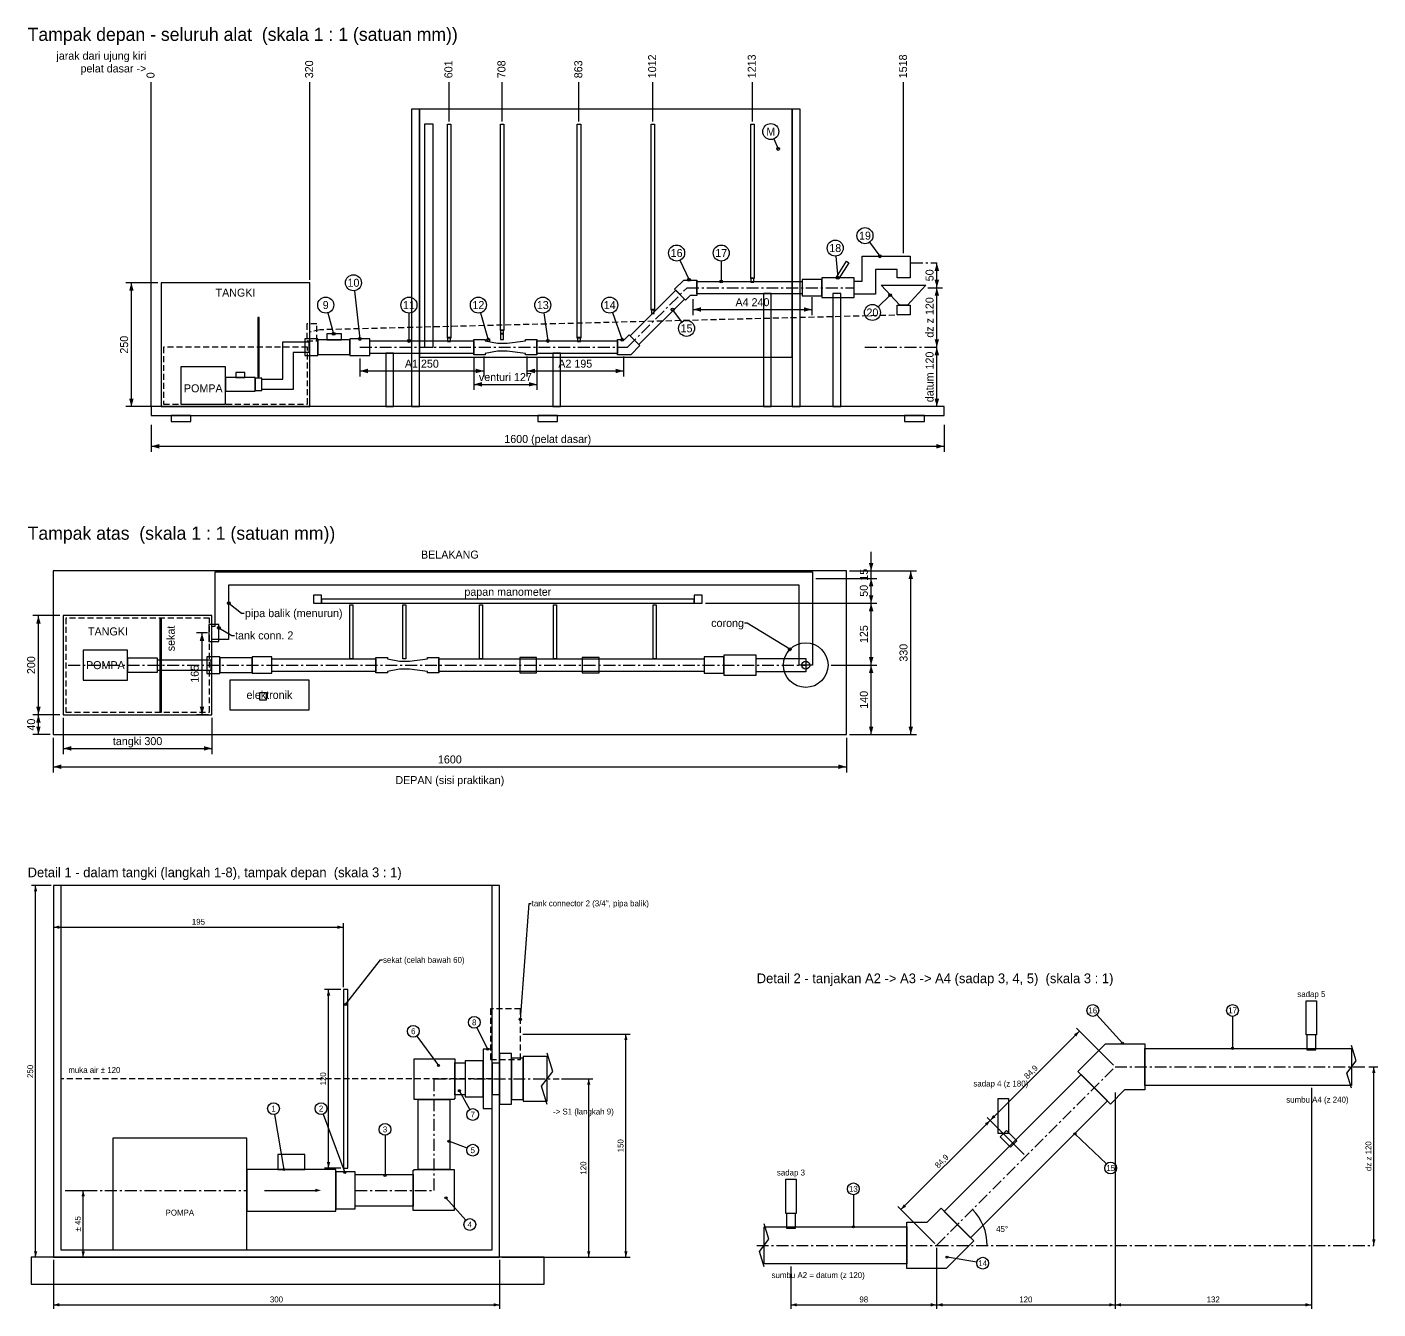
# Model space of a CAD drawing. Header units: millimetres. Extents: x -2 to 2724, y -2 to 4804.
# Drawn here: x -1 to 2724, y 2217 to 4804 of the extents above; entities that cross this region are included whole.
import ezdxf
from ezdxf.enums import TextEntityAlignment as Align

# ---------------------------------------------------------------- set-up
doc = ezdxf.new("R2010")
doc.units = ezdxf.units.MM
doc.header["$LTSCALE"] = 4
doc.linetypes.add('CENTER', pattern=[10, 6, -1.5, 1, -1.5])
doc.linetypes.add('DASHED', pattern=[4.5, 3, -1.5])
for name, color, linetype in [('AIR', 150, 'DASHED'), ('AKRILIK', 4, 'CONTINUOUS'), ('CETAK3D', 30, 'CONTINUOUS'), ('DIMENSI', 3, 'CONTINUOUS'), ('GARIS', 7, 'CONTINUOUS'), ('KUNINGAN', 2, 'CONTINUOUS'), ('MERAH', 1, 'CONTINUOUS'), ('POMPA', 5, 'CONTINUOUS'), ('PVC', 8, 'CONTINUOUS'), ('RANGKA', 9, 'CONTINUOUS'), ('SELANG', 140, 'CONTINUOUS'), ('SENSOR', 250, 'CONTINUOUS'), ('SUMBU', 1, 'CENTER'), ('TEKS', 7, 'CONTINUOUS'), ('TERSEMBUNYI', 8, 'DASHED')]:
    doc.layers.add(name, color=color, linetype=linetype)

msp = doc.modelspace()

# ---------------------------------------------------------------- linework, layer by layer
at = {"layer": 'AIR'}
for p, q in [((564.4, 4158.09), (274.4, 4158.09)), ((274.4, 4158.09), (274.4, 4043.09)), ((564.4, 4043.09), (564.4, 4158.09)), ((274.4, 4043.09), (564.4, 4043.09)), ((366.85, 3611.49), (76.85, 3611.49)), ((76.85, 3611.49), (76.85, 3421.49)), ((366.85, 3421.49), (366.85, 3611.49)), ((76.85, 3421.49), (366.85, 3421.49)), ((937.1, 2681.74), (67.1, 2681.74)), ((67.1, 2681.74), (67.1, 2336.74)), ((937.1, 2336.74), (937.1, 2681.74)), ((67.1, 2336.74), (937.1, 2336.74))]:
    msp.add_line(p, q, dxfattribs=at)
at = {"layer": 'AKRILIK'}
for p, q in [((569.4, 4288.09), (269.4, 4288.09)), ((269.4, 4288.09), (269.4, 4038.09)), ((569.4, 4038.09), (569.4, 4288.09)), ((1350.4, 4290.59), (1562.4, 4290.59)), ((1350.4, 4265.59), (1350.4, 4290.59)), ((1562.4, 4290.59), (1562.4, 4265.59)), ((1722.4, 4283.09), (1812.4, 4283.09)), ((1759.4, 4243.09), (1722.4, 4283.09)), ((1812.4, 4283.09), (1775.4, 4243.09)), ((1215.561, 4180.929), (1307.561, 4272.929)), ((1325.239, 4255.251), (1233.239, 4163.251)), ((1307.561, 4272.929), (1325.239, 4255.251)), ((1562.4, 4265.59), (1350.4, 4265.59)), ((1775.4, 4243.09), (1759.4, 4243.09)), ((467.4, 4218.09), (464.4, 4218.09)), ((464.4, 4218.09), (464.4, 4098.09)), ((467.4, 4098.09), (467.4, 4218.09)), ((690.4, 4170.59), (900.4, 4170.59)), ((690.4, 4145.59), (690.4, 4170.59)), ((900.4, 4170.59), (900.4, 4145.59)), ((1027.4, 4170.59), (1190.4, 4170.59)), ((1027.4, 4145.59), (1027.4, 4170.59)), ((1190.4, 4170.59), (1190.4, 4145.59)), ((1233.239, 4163.251), (1215.561, 4180.929)), ((900.4, 4145.59), (690.4, 4145.59)), ((1190.4, 4145.59), (1027.4, 4145.59)), ((464.4, 4098.09), (467.4, 4098.09)), ((269.4, 4038.09), (569.4, 4038.09)), ((371.85, 3616.49), (71.85, 3616.49)), ((71.85, 3616.49), (71.85, 3416.49)), ((269.85, 3611.49), (266.85, 3611.49)), ((266.85, 3611.49), (266.85, 3421.49)), ((269.85, 3421.49), (269.85, 3611.49)), ((371.85, 3416.49), (371.85, 3616.49)), ((492.85, 3528.99), (702.85, 3528.99)), ((492.85, 3503.99), (492.85, 3528.99)), ((702.85, 3528.99), (702.85, 3503.99)), ((829.85, 3528.99), (1364.85, 3528.99)), ((829.85, 3503.99), (829.85, 3528.99)), ((1364.85, 3528.99), (1364.85, 3503.99)), ((702.85, 3503.99), (492.85, 3503.99)), ((1364.85, 3503.99), (829.85, 3503.99)), ((71.85, 3416.49), (371.85, 3416.49)), ((266.85, 3421.49), (269.85, 3421.49)), ((952.1, 3071.74), (52.1, 3071.74)), ((52.1, 3071.74), (52.1, 2321.74)), ((952.1, 2321.74), (952.1, 3071.74)), ((646.1, 2861.74), (637.1, 2861.74)), ((637.1, 2861.74), (637.1, 2501.74)), ((646.1, 2501.74), (646.1, 2861.74)), ((2254, 2743.24), (2671, 2743.24)), ((2254, 2668.24), (2254, 2743.24)), ((2671, 2743.24), (2671, 2668.24)), ((1849.483, 2414.257), (2125.483, 2690.257)), ((2125.483, 2690.257), (2178.517, 2637.223)), ((2671, 2668.24), (2254, 2668.24)), ((2178.517, 2637.223), (1902.517, 2361.223)), ((637.1, 2501.74), (646.1, 2501.74)), ((1902.517, 2361.223), (1849.483, 2414.257)), ((1486, 2383.24), (1774, 2383.24)), ((1486, 2308.24), (1486, 2383.24)), ((1774, 2383.24), (1774, 2308.24)), ((52.1, 2321.74), (952.1, 2321.74)), ((1774, 2308.24), (1486, 2308.24))]:
    msp.add_line(p, q, dxfattribs=at)
for radius in [45, 8]:
    msp.add_circle((1569.85, 3516.49), radius, dxfattribs=at)
at = {"layer": 'CETAK3D'}
for p, q in [((900.4, 4173.69), (923.4, 4173.69)), ((900.4, 4142.49), (900.4, 4173.69)), ((923.4, 4173.69), (923.4, 4171.09)), ((923.4, 4171.09), (947.7, 4166.09)), ((960.4, 4185.69), (954.4, 4185.69)), ((954.4, 4185.69), (954.4, 4173.69)), ((954.4, 4173.69), (960.4, 4173.69)), ((960.4, 4173.69), (960.4, 4185.69)), ((967.7, 4166.09), (1004.4, 4171.09)), ((1004.4, 4171.09), (1004.4, 4173.69)), ((1004.4, 4173.69), (1027.4, 4173.69)), ((1027.4, 4173.69), (1027.4, 4142.49)), ((947.7, 4150.09), (923.4, 4145.09)), ((923.4, 4145.09), (923.4, 4142.49)), ((947.7, 4166.09), (967.7, 4166.09)), ((967.7, 4150.09), (947.7, 4150.09)), ((1004.4, 4145.09), (967.7, 4150.09)), ((1004.4, 4142.49), (1004.4, 4145.09)), ((923.4, 4142.49), (900.4, 4142.49)), ((1027.4, 4142.49), (1004.4, 4142.49)), ((702.85, 3532.09), (725.85, 3532.09)), ((702.85, 3500.89), (702.85, 3532.09)), ((725.85, 3532.09), (725.85, 3529.49)), ((725.85, 3529.49), (750.15, 3524.49)), ((750.15, 3524.49), (770.15, 3524.49)), ((770.15, 3524.49), (806.85, 3529.49)), ((806.85, 3529.49), (806.85, 3532.09)), ((806.85, 3532.09), (829.85, 3532.09)), ((829.85, 3532.09), (829.85, 3500.89)), ((725.85, 3500.89), (702.85, 3500.89)), ((750.15, 3508.49), (725.85, 3503.49)), ((725.85, 3503.49), (725.85, 3500.89)), ((770.15, 3508.49), (750.15, 3508.49)), ((806.85, 3503.49), (770.15, 3508.49)), ((806.85, 3500.89), (806.85, 3503.49)), ((829.85, 3500.89), (806.85, 3500.89))]:
    msp.add_line(p, q, dxfattribs=at)
at = {"layer": 'DIMENSI'}
for p, q in [((249.4, 4038.09), (249.4, 4693.09)), ((569.4, 4293.79), (569.4, 4693.09)), ((850.4, 4613.79), (850.4, 4693.09)), ((957.4, 4613.79), (957.4, 4693.09)), ((1112.4, 4613.79), (1112.4, 4693.09)), ((1261.4, 4613.79), (1261.4, 4693.09)), ((1462.4, 4613.79), (1462.4, 4693.09)), ((1767.4, 4347.79), (1767.4, 4693.09)), ((1834.4, 4278.09), (1834.4, 4328.09)), ((262.75, 4288.09), (198, 4288.09)), ((209.4, 4038.09), (209.4, 4288.09)), ((1342.4, 4254.94), (1342.4, 4222.69)), ((1582.4, 4258.94), (1582.4, 4222.69)), ((1816.05, 4278.09), (1845.8, 4278.09)), ((1816.05, 4278.09), (1845.8, 4278.09)), ((1834.4, 4158.09), (1834.4, 4278.09)), ((1342.4, 4234.09), (1582.4, 4234.09)), ((1834.4, 4038.09), (1834.4, 4158.09)), ((670.4, 4134.94), (670.4, 4098.69)), ((900.4, 4135.84), (900.4, 4071.69)), ((920.4, 4138.94), (920.4, 4098.69)), ((1007.4, 4138.94), (1007.4, 4098.69)), ((1027.4, 4135.84), (1027.4, 4071.69)), ((1202.4, 4138.94), (1202.4, 4098.69)), ((670.4, 4110.09), (920.4, 4110.09)), ((1007.4, 4110.09), (1202.4, 4110.09)), ((900.4, 4083.09), (1027.4, 4083.09)), ((262.75, 4038.09), (198, 4038.09)), ((1842.75, 4038.09), (1823, 4038.09)), ((249.4, 4001.44), (249.4, 3946.69)), ((1849.4, 4001.44), (1849.4, 3946.69)), ((249.4, 3958.09), (1849.4, 3958.09)), ((1701.85, 3652.73), (1701.85, 3745.25)), ((1590.5, 3691.49), (1713.25, 3691.49)), ((1590.5, 3691.49), (1713.25, 3691.49)), ((1658.5, 3706.49), (1713.25, 3706.49)), ((1658.5, 3706.49), (1793.25, 3706.49)), ((1701.85, 3641.49), (1701.85, 3691.49)), ((1781.85, 3376.49), (1781.85, 3706.49)), ((1367.5, 3641.49), (1713.25, 3641.49)), ((1367.5, 3641.49), (1713.25, 3641.49)), ((1701.85, 3516.49), (1701.85, 3641.49)), ((65.2, 3616.49), (10.45, 3616.49)), ((21.85, 3416.49), (21.85, 3616.49)), ((363.2, 3581.49), (340.45, 3581.49)), ((351.85, 3416.49), (351.85, 3581.49)), ((1621.5, 3516.49), (1713.25, 3516.49)), ((1621.5, 3516.49), (1713.25, 3516.49)), ((1701.85, 3376.49), (1701.85, 3516.49)), ((65.2, 3416.49), (10.45, 3416.49)), ((65.2, 3416.49), (10.45, 3416.49)), ((21.85, 3376.49), (21.85, 3416.49)), ((71.85, 3409.84), (71.85, 3337.09)), ((365.2, 3416.49), (340.45, 3416.49)), ((371.85, 3409.84), (371.85, 3337.09)), ((45.2, 3376.49), (10.45, 3376.49)), ((51.85, 3369.84), (51.85, 3300.09)), ((1651.85, 3369.84), (1651.85, 3300.09)), ((1658.5, 3376.49), (1713.25, 3376.49)), ((1658.5, 3376.49), (1793.25, 3376.49)), ((71.85, 3348.49), (371.85, 3348.49)), ((51.85, 3311.49), (1651.85, 3311.49)), ((47.2, 3071.74), (7.7, 3071.74)), ((16.1, 2321.74), (16.1, 3071.74)), ((52.1, 3066.84), (52.1, 2979.34)), ((52.1, 2987.74), (637.1, 2987.74)), ((637.1, 2866.64), (637.1, 2996.14)), ((632.2, 2861.74), (598.7, 2861.74)), ((607.1, 2501.74), (607.1, 2861.74)), ((2190.535, 2709.205), (2115.935, 2783.805)), ((999, 2771.74), (1215.5, 2771.74)), ((1207.1, 2321.74), (1207.1, 2771.74)), ((1941.875, 2597.865), (2121.875, 2777.865)), ((2705.9, 2705.74), (2724.4, 2705.74)), ((2716, 2345.74), (2716, 2705.74)), ((1077, 2681.74), (1140.5, 2681.74)), ((1132.1, 2321.74), (1132.1, 2681.74)), ((2194, 2654.34), (2194, 2217.34)), ((2194, 2654.34), (2194, 2217.34)), ((2590, 2663.34), (2590, 2217.34)), ((1761.875, 2417.865), (1941.875, 2597.865)), ((2010.535, 2529.205), (1935.935, 2603.805)), ((2010.535, 2529.205), (1935.935, 2603.805)), ((632.2, 2501.74), (598.7, 2501.74)), ((87, 2456.74), (120.5, 2456.74)), ((112.1, 2321.74), (112.1, 2456.74)), ((1830.535, 2349.205), (1755.935, 2423.805)), ((47.2, 2321.74), (7.7, 2321.74)), ((52.1, 2316.84), (52.1, 2217.34)), ((57, 2321.74), (120.5, 2321.74)), ((952.1, 2316.84), (952.1, 2217.34)), ((957, 2321.74), (1140.5, 2321.74)), ((957, 2321.74), (1215.5, 2321.74)), ((1834, 2340.84), (1834, 2217.34)), ((1834, 2340.84), (1834, 2217.34)), ((1540, 2303.34), (1540, 2217.34)), ((52.1, 2225.74), (952.1, 2225.74)), ((1540, 2225.74), (1834, 2225.74)), ((1834, 2225.74), (2194, 2225.74)), ((2194, 2225.74), (2590, 2225.74))]:
    msp.add_line(p, q, dxfattribs=at)
msp.add_arc((1834, 2345.74), 102, 0, 45, dxfattribs=at)
for points in [[(1834.4, 4328.09), (1829.878, 4311.94), (1838.922, 4311.94)], [(209.4, 4288.09), (204.878, 4271.94), (213.922, 4271.94)], [(1834.4, 4278.09), (1838.922, 4294.24), (1829.878, 4294.24)], [(1834.4, 4278.09), (1829.878, 4261.94), (1838.922, 4261.94)], [(1342.4, 4234.09), (1358.55, 4229.568), (1358.55, 4238.612)], [(1582.4, 4234.09), (1566.25, 4238.612), (1566.25, 4229.568)], [(1834.4, 4158.09), (1838.922, 4174.24), (1829.878, 4174.24)], [(1834.4, 4158.09), (1829.878, 4141.94), (1838.922, 4141.94)], [(670.4, 4110.09), (686.55, 4105.568), (686.55, 4114.612)], [(920.4, 4110.09), (904.25, 4114.612), (904.25, 4105.568)], [(1007.4, 4110.09), (1023.55, 4105.568), (1023.55, 4114.612)], [(1202.4, 4110.09), (1186.25, 4114.612), (1186.25, 4105.568)], [(900.4, 4083.09), (916.55, 4078.568), (916.55, 4087.612)], [(1027.4, 4083.09), (1011.25, 4087.612), (1011.25, 4078.568)], [(209.4, 4038.09), (213.922, 4054.24), (204.878, 4054.24)], [(1834.4, 4038.09), (1838.922, 4054.24), (1829.878, 4054.24)], [(249.4, 3958.09), (265.55, 3953.568), (265.55, 3962.612)], [(1849.4, 3958.09), (1833.25, 3962.612), (1833.25, 3953.568)], [(1701.85, 3706.49), (1706.372, 3722.64), (1697.328, 3722.64)], [(1701.85, 3691.49), (1697.328, 3675.34), (1706.372, 3675.34)], [(1701.85, 3691.49), (1697.328, 3675.34), (1706.372, 3675.34)], [(1781.85, 3706.49), (1777.328, 3690.34), (1786.372, 3690.34)], [(1701.85, 3641.49), (1706.372, 3657.64), (1697.328, 3657.64)], [(1701.85, 3641.49), (1697.328, 3625.34), (1706.372, 3625.34)], [(21.85, 3616.49), (17.328, 3600.34), (26.372, 3600.34)], [(351.85, 3581.49), (347.328, 3565.34), (356.372, 3565.34)], [(1701.85, 3516.49), (1706.372, 3532.64), (1697.328, 3532.64)], [(1701.85, 3516.49), (1697.328, 3500.34), (1706.372, 3500.34)], [(21.85, 3416.49), (26.372, 3432.64), (17.328, 3432.64)], [(21.85, 3416.49), (17.328, 3400.34), (26.372, 3400.34)], [(351.85, 3416.49), (356.372, 3432.64), (347.328, 3432.64)], [(21.85, 3376.49), (26.372, 3392.64), (17.328, 3392.64)], [(1701.85, 3376.49), (1706.372, 3392.64), (1697.328, 3392.64)], [(1781.85, 3376.49), (1786.372, 3392.64), (1777.328, 3392.64)], [(71.85, 3348.49), (88, 3343.968), (88, 3353.012)], [(371.85, 3348.49), (355.7, 3353.012), (355.7, 3343.968)], [(51.85, 3311.49), (68, 3306.968), (68, 3316.012)], [(1651.85, 3311.49), (1635.7, 3316.012), (1635.7, 3306.968)], [(16.1, 3071.74), (12.768, 3059.84), (19.432, 3059.84)], [(52.1, 2987.74), (64, 2984.408), (64, 2991.072)], [(637.1, 2987.74), (625.2, 2991.072), (625.2, 2984.408)], [(607.1, 2861.74), (603.768, 2849.84), (610.432, 2849.84)], [(1207.1, 2771.74), (1203.768, 2759.84), (1210.432, 2759.84)], [(2121.875, 2777.865), (2111.104, 2771.806), (2115.817, 2767.094)], [(2716, 2705.74), (2712.668, 2693.84), (2719.332, 2693.84)], [(1132.1, 2681.74), (1128.768, 2669.84), (1135.432, 2669.84)], [(1941.875, 2597.865), (1931.104, 2591.806), (1935.817, 2587.094)], [(1941.875, 2597.865), (1952.646, 2603.923), (1947.934, 2608.636)], [(607.1, 2501.74), (610.432, 2513.64), (603.768, 2513.64)], [(112.1, 2456.74), (108.768, 2444.84), (115.432, 2444.84)], [(592.1, 2456.74), (580.2, 2460.072), (580.2, 2453.408)], [(1761.875, 2417.865), (1772.646, 2423.923), (1767.934, 2428.636)], [(2716, 2345.74), (2719.332, 2357.64), (2712.668, 2357.64)], [(16.1, 2321.74), (19.432, 2333.64), (12.768, 2333.64)], [(112.1, 2321.74), (115.432, 2333.64), (108.768, 2333.64)], [(1132.1, 2321.74), (1135.432, 2333.64), (1128.768, 2333.64)], [(1207.1, 2321.74), (1210.432, 2333.64), (1203.768, 2333.64)], [(52.1, 2225.74), (64, 2222.408), (64, 2229.072)], [(952.1, 2225.74), (940.2, 2229.072), (940.2, 2222.408)], [(1540, 2225.74), (1551.9, 2222.408), (1551.9, 2229.072)], [(1834, 2225.74), (1822.1, 2229.072), (1822.1, 2222.408)], [(1834, 2225.74), (1845.9, 2222.408), (1845.9, 2229.072)], [(2194, 2225.74), (2182.1, 2229.072), (2182.1, 2222.408)], [(2194, 2225.74), (2205.9, 2222.408), (2205.9, 2229.072)], [(2590, 2225.74), (2578.1, 2229.072), (2578.1, 2222.408)]]:
    msp.add_solid(points, dxfattribs=at)
at = {"layer": 'GARIS'}
for p, q in [((937.1, 3071.74), (67.1, 3071.74)), ((67.1, 3071.74), (67.1, 2336.74)), ((937.1, 2336.74), (937.1, 3071.74)), ((1059.35, 2696.74), (1048.1, 2733.49)), ((2680.375, 2718.24), (2671, 2748.865)), ((2661.625, 2693.24), (2680.375, 2718.24)), ((1036.85, 2666.74), (1059.35, 2696.74)), ((2671, 2662.615), (2661.625, 2693.24)), ((1048.1, 2629.99), (1036.85, 2666.74)), ((1495.375, 2358.24), (1486, 2388.865)), ((1476.625, 2333.24), (1495.375, 2358.24)), ((67.1, 2336.74), (937.1, 2336.74)), ((1486, 2302.615), (1476.625, 2333.24))]:
    msp.add_line(p, q, dxfattribs=at)
at = {"layer": 'KUNINGAN'}
for p, q in [((818.4, 4608.09), (800.4, 4608.09)), ((800.4, 4608.09), (800.4, 4158.09)), ((818.4, 4158.09), (818.4, 4608.09)), ((1465.4, 4297.59), (1459.4, 4297.59)), ((1459.4, 4297.59), (1459.4, 4289.59)), ((1459.4, 4289.59), (1465.4, 4289.59)), ((1465.4, 4289.59), (1465.4, 4297.59)), ((1264.4, 4234.09), (1258.4, 4234.09)), ((1258.4, 4234.09), (1258.4, 4226.09)), ((1258.4, 4226.09), (1264.4, 4226.09)), ((1264.4, 4226.09), (1264.4, 4234.09)), ((585.4, 4175.09), (559.4, 4175.09)), ((559.4, 4175.09), (559.4, 4141.09)), ((585.4, 4141.09), (585.4, 4175.09)), ((853.4, 4177.59), (847.4, 4177.59)), ((847.4, 4177.59), (847.4, 4169.59)), ((853.4, 4169.59), (853.4, 4177.59)), ((960.4, 4192.69), (954.4, 4192.69)), ((954.4, 4192.69), (954.4, 4184.69)), ((954.4, 4184.69), (960.4, 4184.69)), ((960.4, 4184.69), (960.4, 4192.69)), ((1115.4, 4177.59), (1109.4, 4177.59)), ((1109.4, 4177.59), (1109.4, 4169.59)), ((1115.4, 4169.59), (1115.4, 4177.59)), ((800.4, 4158.09), (818.4, 4158.09)), ((847.4, 4169.59), (853.4, 4169.59)), ((1109.4, 4169.59), (1115.4, 4169.59)), ((559.4, 4141.09), (585.4, 4141.09)), ((459.4, 4097.09), (399.4, 4097.09)), ((399.4, 4097.09), (399.4, 4069.09)), ((438.4, 4107.09), (420.4, 4107.09)), ((420.4, 4107.09), (420.4, 4097.09)), ((420.4, 4097.09), (438.4, 4097.09)), ((438.4, 4097.09), (438.4, 4107.09)), ((459.4, 4069.09), (459.4, 4097.09)), ((399.4, 4069.09), (459.4, 4069.09)), ((385.85, 3598.49), (365.85, 3598.49)), ((365.85, 3598.49), (365.85, 3564.49)), ((385.85, 3564.49), (385.85, 3598.49)), ((365.85, 3564.49), (385.85, 3564.49)), ((261.85, 3530.49), (201.85, 3530.49)), ((201.85, 3530.49), (201.85, 3502.49)), ((261.85, 3502.49), (261.85, 3530.49)), ((387.85, 3533.49), (361.85, 3533.49)), ((361.85, 3533.49), (361.85, 3499.49)), ((387.85, 3499.49), (387.85, 3533.49)), ((201.85, 3502.49), (261.85, 3502.49)), ((361.85, 3499.49), (387.85, 3499.49)), ((2599, 2770.24), (2581, 2770.24)), ((2581, 2770.24), (2581, 2740.24)), ((2599, 2740.24), (2599, 2770.24)), ((937.1, 2741.74), (919.1, 2741.74)), ((919.1, 2741.74), (919.1, 2621.74)), ((937.1, 2621.74), (937.1, 2741.74)), ((976.1, 2732.74), (952.1, 2732.74)), ((952.1, 2732.74), (952.1, 2630.74)), ((976.1, 2630.74), (976.1, 2732.74)), ((2581, 2740.24), (2599, 2740.24)), ((952.1, 2713.24), (937.1, 2713.24)), ((937.1, 2713.24), (937.1, 2650.24)), ((952.1, 2650.24), (952.1, 2713.24)), ((1000.1, 2723.74), (976.1, 2723.74)), ((976.1, 2723.74), (976.1, 2639.74)), ((1000.1, 2639.74), (1000.1, 2723.74)), ((937.1, 2650.24), (952.1, 2650.24)), ((919.1, 2621.74), (937.1, 2621.74)), ((952.1, 2630.74), (976.1, 2630.74)), ((976.1, 2639.74), (1000.1, 2639.74)), ((1974.756, 2577.712), (1962.028, 2564.984)), ((1962.028, 2564.984), (1983.241, 2543.771)), ((1995.969, 2556.499), (1974.756, 2577.712)), ((1983.241, 2543.771), (1995.969, 2556.499)), ((559.1, 2528.74), (505.1, 2528.74)), ((505.1, 2528.74), (505.1, 2498.74)), ((559.1, 2498.74), (559.1, 2528.74)), ((622.1, 2498.74), (442.1, 2498.74)), ((442.1, 2498.74), (442.1, 2414.74)), ((505.1, 2498.74), (559.1, 2498.74)), ((622.1, 2414.74), (622.1, 2498.74)), ((442.1, 2414.74), (622.1, 2414.74)), ((1549, 2410.24), (1531, 2410.24)), ((1531, 2410.24), (1531, 2380.24)), ((1549, 2380.24), (1549, 2410.24)), ((1531, 2380.24), (1549, 2380.24))]:
    msp.add_line(p, q, dxfattribs=at)
at = {"layer": 'MERAH'}
for p, q in [((1631.856, 4299.68), (1651.856, 4331.68)), ((1656.944, 4328.5), (1636.944, 4296.5)), ((1651.856, 4331.68), (1656.944, 4328.5)), ((1636.944, 4296.5), (1631.856, 4299.68))]:
    msp.add_line(p, q, dxfattribs=at)
at = {"layer": 'POMPA'}
for p, q in [((1667.4, 4298.09), (1602.4, 4298.09)), ((1602.4, 4298.09), (1602.4, 4258.09)), ((1667.4, 4258.09), (1667.4, 4298.09)), ((1602.4, 4258.09), (1667.4, 4258.09)), ((399.4, 4118.09), (309.4, 4118.09)), ((309.4, 4118.09), (309.4, 4043.09)), ((399.4, 4043.09), (399.4, 4118.09)), ((309.4, 4043.09), (399.4, 4043.09)), ((201.85, 3546.49), (111.85, 3546.49)), ((111.85, 3546.49), (111.85, 3486.49)), ((201.85, 3486.49), (201.85, 3546.49)), ((1469.85, 3536.49), (1404.85, 3536.49)), ((1404.85, 3536.49), (1404.85, 3496.49)), ((1469.85, 3496.49), (1469.85, 3536.49)), ((1404.85, 3496.49), (1469.85, 3496.49)), ((111.85, 3486.49), (201.85, 3486.49)), ((442.1, 2561.74), (172.1, 2561.74)), ((172.1, 2561.74), (172.1, 2336.74)), ((442.1, 2336.74), (442.1, 2561.74)), ((172.1, 2336.74), (442.1, 2336.74))]:
    msp.add_line(p, q, dxfattribs=at)
at = {"layer": 'PVC'}
for p, q in [((1684.05, 4291.44), (1684.05, 4341.44)), ((1684.05, 4341.44), (1780.75, 4341.44)), ((1780.75, 4341.44), (1780.75, 4298.09)), ((1754.05, 4314.74), (1710.75, 4314.74)), ((1710.75, 4314.74), (1710.75, 4264.74)), ((1754.05, 4298.09), (1754.05, 4314.74)), ((1305.44, 4275.05), (1323.98, 4293.59)), ((1323.98, 4293.59), (1350.4, 4293.59)), ((1350.4, 4293.59), (1350.4, 4262.59)), ((1602.4, 4294.59), (1562.4, 4294.59)), ((1562.4, 4294.59), (1562.4, 4261.59)), ((1602.4, 4261.59), (1602.4, 4294.59)), ((1667.4, 4291.44), (1684.05, 4291.44)), ((1667.4, 4264.74), (1667.4, 4291.44)), ((1780.75, 4298.09), (1754.05, 4298.09)), ((1327.36, 4253.13), (1305.44, 4275.05)), ((1336.82, 4262.59), (1327.36, 4253.13)), ((1350.4, 4262.59), (1336.82, 4262.59)), ((1562.4, 4261.59), (1602.4, 4261.59)), ((1710.75, 4264.74), (1667.4, 4264.74)), ((1754.05, 4223.09), (1754.05, 4243.09)), ((1754.05, 4243.09), (1780.75, 4243.09)), ((1780.75, 4243.09), (1780.75, 4223.09)), ((1780.75, 4223.09), (1754.05, 4223.09)), ((690.4, 4174.59), (650.4, 4174.59)), ((650.4, 4174.59), (650.4, 4141.59)), ((690.4, 4141.59), (690.4, 4174.59)), ((1190.4, 4173.59), (1203.98, 4173.59)), ((1190.4, 4142.59), (1190.4, 4173.59)), ((1203.98, 4173.59), (1213.44, 4183.05)), ((1213.44, 4183.05), (1235.36, 4161.13)), ((514.75, 4093.74), (514.75, 4168.74)), ((514.75, 4168.74), (567.4, 4168.74)), ((567.4, 4147.44), (536.05, 4147.44)), ((536.05, 4147.44), (536.05, 4072.44)), ((567.4, 4168.74), (567.4, 4147.44)), ((1235.36, 4161.13), (1216.82, 4142.59)), ((650.4, 4141.59), (690.4, 4141.59)), ((1216.82, 4142.59), (1190.4, 4142.59)), ((472.4, 4095.59), (459.4, 4095.59)), ((459.4, 4095.59), (459.4, 4070.59)), ((472.4, 4070.59), (472.4, 4095.59)), ((472.4, 4093.74), (514.75, 4093.74)), ((472.4, 4072.44), (472.4, 4093.74)), ((459.4, 4070.59), (472.4, 4070.59)), ((536.05, 4072.44), (472.4, 4072.44)), ((378.5, 3594.84), (378.5, 3704.84)), ((378.5, 3704.84), (1583.2, 3704.84)), ((1583.2, 3704.84), (1583.2, 3516.49)), ((1556.5, 3678.14), (405.2, 3678.14)), ((405.2, 3678.14), (405.2, 3568.14)), ((1556.5, 3516.49), (1556.5, 3678.14)), ((371.85, 3568.14), (371.85, 3594.84)), ((371.85, 3594.84), (378.5, 3594.84)), ((405.2, 3568.14), (371.85, 3568.14)), ((261.85, 3527.14), (369.85, 3527.14)), ((261.85, 3505.84), (261.85, 3527.14)), ((369.85, 3527.14), (369.85, 3505.84)), ((492.85, 3532.99), (452.85, 3532.99)), ((452.85, 3532.99), (452.85, 3499.99)), ((492.85, 3499.99), (492.85, 3532.99)), ((1026.85, 3531.99), (992.85, 3531.99)), ((992.85, 3531.99), (992.85, 3500.99)), ((1026.85, 3500.99), (1026.85, 3531.99)), ((1152.85, 3531.99), (1118.85, 3531.99)), ((1118.85, 3531.99), (1118.85, 3500.99)), ((1152.85, 3500.99), (1152.85, 3531.99)), ((1404.85, 3532.99), (1364.85, 3532.99)), ((1364.85, 3532.99), (1364.85, 3499.99)), ((1404.85, 3499.99), (1404.85, 3532.99)), ((1469.85, 3529.84), (1569.85, 3529.84)), ((1469.85, 3503.14), (1469.85, 3529.84)), ((1583.2, 3516.49), (1556.5, 3516.49)), ((1569.85, 3529.84), (1569.85, 3503.14)), ((369.85, 3505.84), (261.85, 3505.84)), ((452.85, 3499.99), (492.85, 3499.99)), ((992.85, 3500.99), (1026.85, 3500.99)), ((1118.85, 3500.99), (1152.85, 3500.99)), ((1364.85, 3499.99), (1404.85, 3499.99)), ((1569.85, 3503.14), (1469.85, 3503.14)), ((2119.12, 2696.62), (2174.739, 2752.24)), ((2174.739, 2752.24), (2254, 2752.24)), ((2254, 2752.24), (2254, 2659.24)), ((779.6, 2639.74), (779.6, 2722.24)), ((779.6, 2722.24), (862.1, 2722.24)), ((862.1, 2722.24), (862.1, 2641.24)), ((862.1, 2713.69), (883.1, 2713.69)), ((862.1, 2649.79), (862.1, 2713.69)), ((919.1, 2717.74), (883.1, 2717.74)), ((883.1, 2717.74), (883.1, 2645.74)), ((883.1, 2713.69), (883.1, 2649.79)), ((919.1, 2645.74), (919.1, 2717.74)), ((2184.88, 2630.86), (2119.12, 2696.62)), ((883.1, 2649.79), (862.1, 2649.79)), ((883.1, 2645.74), (919.1, 2645.74)), ((2213.261, 2659.24), (2184.88, 2630.86)), ((2254, 2659.24), (2213.261, 2659.24)), ((860.6, 2639.74), (779.6, 2639.74)), ((788.15, 2498.74), (788.15, 2639.74)), ((788.15, 2639.74), (852.05, 2639.74)), ((852.05, 2639.74), (852.05, 2498.74)), ((862.1, 2641.24), (860.6, 2641.24)), ((860.6, 2641.24), (860.6, 2639.74)), ((661.1, 2494.24), (622.1, 2494.24)), ((622.1, 2494.24), (622.1, 2419.24)), ((661.1, 2419.24), (661.1, 2494.24)), ((661.1, 2488.69), (778.1, 2488.69)), ((661.1, 2424.79), (661.1, 2488.69)), ((778.1, 2497.24), (779.6, 2497.24)), ((778.1, 2416.24), (778.1, 2497.24)), ((778.1, 2488.69), (778.1, 2424.79)), ((779.6, 2497.24), (779.6, 2498.74)), ((779.6, 2498.74), (860.6, 2498.74)), ((852.05, 2498.74), (788.15, 2498.74)), ((860.6, 2498.74), (860.6, 2416.24)), ((622.1, 2419.24), (661.1, 2419.24)), ((778.1, 2424.79), (661.1, 2424.79)), ((860.6, 2416.24), (778.1, 2416.24)), ((1814.739, 2392.24), (1843.12, 2420.62)), ((1843.12, 2420.62), (1908.88, 2354.86)), ((1774, 2392.24), (1814.739, 2392.24)), ((1774, 2299.24), (1774, 2392.24)), ((1908.88, 2354.86), (1853.261, 2299.24)), ((1853.261, 2299.24), (1774, 2299.24))]:
    msp.add_line(p, q, dxfattribs=at)
at = {"layer": 'RANGKA'}
for p, q in [((790.4, 4638.09), (774.4, 4638.09)), ((774.4, 4638.09), (774.4, 4038.09)), ((790.4, 4038.09), (790.4, 4638.09)), ((1542.4, 4638.09), (790.4, 4638.09)), ((790.4, 4638.09), (790.4, 4138.09)), ((1558.4, 4638.09), (1542.4, 4638.09)), ((1542.4, 4638.09), (1542.4, 4038.09)), ((1542.4, 4138.09), (1542.4, 4638.09)), ((1558.4, 4038.09), (1558.4, 4638.09)), ((1500.4, 4266.09), (1484.4, 4266.09)), ((1484.4, 4266.09), (1484.4, 4038.09)), ((1500.4, 4038.09), (1500.4, 4266.09)), ((1640.4, 4266.09), (1624.4, 4266.09)), ((1624.4, 4266.09), (1624.4, 4038.09)), ((1640.4, 4038.09), (1640.4, 4266.09)), ((738.4, 4146.09), (722.4, 4146.09)), ((722.4, 4146.09), (722.4, 4038.09)), ((738.4, 4038.09), (738.4, 4146.09)), ((1075.4, 4146.09), (1059.4, 4146.09)), ((1059.4, 4146.09), (1059.4, 4038.09)), ((1075.4, 4038.09), (1075.4, 4146.09)), ((790.4, 4138.09), (1542.4, 4138.09)), ((1849.4, 4038.09), (249.4, 4038.09)), ((249.4, 4038.09), (249.4, 4020.09)), ((722.4, 4038.09), (738.4, 4038.09)), ((774.4, 4038.09), (790.4, 4038.09)), ((1059.4, 4038.09), (1075.4, 4038.09)), ((1484.4, 4038.09), (1500.4, 4038.09)), ((1542.4, 4038.09), (1558.4, 4038.09)), ((1624.4, 4038.09), (1640.4, 4038.09)), ((1849.4, 4020.09), (1849.4, 4038.09)), ((249.4, 4020.09), (1849.4, 4020.09)), ((329.4, 4020.09), (289.4, 4020.09)), ((289.4, 4020.09), (289.4, 4008.09)), ((289.4, 4008.09), (329.4, 4008.09)), ((329.4, 4008.09), (329.4, 4020.09)), ((1069.4, 4020.09), (1029.4, 4020.09)), ((1029.4, 4020.09), (1029.4, 4008.09)), ((1029.4, 4008.09), (1069.4, 4008.09)), ((1069.4, 4008.09), (1069.4, 4020.09)), ((1809.4, 4020.09), (1769.4, 4020.09)), ((1769.4, 4020.09), (1769.4, 4008.09)), ((1769.4, 4008.09), (1809.4, 4008.09)), ((1809.4, 4008.09), (1809.4, 4020.09)), ((1651.85, 3706.49), (51.85, 3706.49)), ((51.85, 3706.49), (51.85, 3376.49)), ((1651.85, 3376.49), (1651.85, 3706.49)), ((592.85, 3657.49), (576.85, 3657.49)), ((576.85, 3657.49), (576.85, 3641.49)), ((592.85, 3641.49), (592.85, 3657.49)), ((1360.85, 3657.49), (1344.85, 3657.49)), ((1344.85, 3657.49), (1344.85, 3641.49)), ((1360.85, 3641.49), (1360.85, 3657.49)), ((576.85, 3641.49), (592.85, 3641.49)), ((1344.85, 3649.49), (592.85, 3649.49)), ((592.85, 3649.49), (592.85, 3641.49)), ((592.85, 3641.49), (1344.85, 3641.49)), ((1344.85, 3641.49), (1344.85, 3649.49)), ((1344.85, 3641.49), (1360.85, 3641.49)), ((567.85, 3486.49), (407.85, 3486.49)), ((407.85, 3486.49), (407.85, 3426.49)), ((567.85, 3426.49), (567.85, 3486.49)), ((481.85, 3460.49), (467.85, 3460.49)), ((467.85, 3460.49), (467.85, 3446.49)), ((467.85, 3446.49), (481.85, 3446.49)), ((481.85, 3446.49), (481.85, 3460.49)), ((407.85, 3426.49), (567.85, 3426.49)), ((51.85, 3376.49), (1651.85, 3376.49)), ((1042.1, 2321.74), (7.1, 2321.74)), ((7.1, 2321.74), (7.1, 2267.74)), ((1042.1, 2267.74), (1042.1, 2321.74)), ((7.1, 2267.74), (1042.1, 2267.74))]:
    msp.add_line(p, q, dxfattribs=at)
at = {"layer": 'SELANG'}
for p, q in [((846.9, 4176.59), (846.9, 4608.09)), ((846.9, 4608.09), (853.9, 4608.09)), ((853.9, 4608.09), (853.9, 4176.59)), ((953.9, 4191.69), (953.9, 4608.09)), ((953.9, 4608.09), (960.9, 4608.09)), ((960.9, 4608.09), (960.9, 4191.69)), ((1108.9, 4176.59), (1108.9, 4608.09)), ((1108.9, 4608.09), (1115.9, 4608.09)), ((1115.9, 4608.09), (1115.9, 4176.59)), ((1257.9, 4233.09), (1257.9, 4608.09)), ((1257.9, 4608.09), (1264.9, 4608.09)), ((1264.9, 4608.09), (1264.9, 4233.09)), ((1458.9, 4296.59), (1458.9, 4608.09)), ((1458.9, 4608.09), (1465.9, 4608.09)), ((1465.9, 4608.09), (1465.9, 4296.59)), ((1465.9, 4296.59), (1458.9, 4296.59)), ((1264.9, 4233.09), (1257.9, 4233.09)), ((853.9, 4176.59), (846.9, 4176.59)), ((960.9, 4191.69), (953.9, 4191.69)), ((1115.9, 4176.59), (1108.9, 4176.59)), ((649.85, 3529.49), (649.85, 3638.49)), ((649.85, 3638.49), (655.85, 3638.49)), ((655.85, 3638.49), (655.85, 3529.49)), ((756.85, 3529.49), (756.85, 3638.49)), ((756.85, 3638.49), (762.85, 3638.49)), ((762.85, 3638.49), (762.85, 3529.49)), ((911.85, 3529.49), (911.85, 3638.49)), ((911.85, 3638.49), (917.85, 3638.49)), ((917.85, 3638.49), (917.85, 3529.49)), ((1060.85, 3529.49), (1060.85, 3638.49)), ((1060.85, 3638.49), (1066.85, 3638.49)), ((1066.85, 3638.49), (1066.85, 3529.49)), ((1261.85, 3529.49), (1261.85, 3638.49)), ((1261.85, 3638.49), (1267.85, 3638.49)), ((1267.85, 3638.49), (1267.85, 3529.49)), ((655.85, 3529.49), (649.85, 3529.49)), ((762.85, 3529.49), (756.85, 3529.49)), ((917.85, 3529.49), (911.85, 3529.49)), ((1066.85, 3529.49), (1060.85, 3529.49)), ((1267.85, 3529.49), (1261.85, 3529.49)), ((2579.5, 2770.24), (2579.5, 2839.24)), ((2579.5, 2839.24), (2600.5, 2839.24)), ((2600.5, 2839.24), (2600.5, 2770.24)), ((2600.5, 2770.24), (2579.5, 2770.24)), ((1957.784, 2642.24), (1978.784, 2642.272)), ((1957.892, 2571.332), (1957.784, 2642.24)), ((1978.784, 2642.272), (1978.892, 2571.364)), ((1978.892, 2571.364), (1957.892, 2571.332)), ((1529.5, 2410.24), (1529.5, 2479.24)), ((1529.5, 2479.24), (1550.5, 2479.24)), ((1550.5, 2479.24), (1550.5, 2410.24)), ((1550.5, 2410.24), (1529.5, 2410.24))]:
    msp.add_line(p, q, dxfattribs=at)
at = {"layer": 'SENSOR'}
for p, q in [((650.4, 4173.09), (585.4, 4173.09)), ((585.4, 4173.09), (585.4, 4143.09)), ((633.4, 4185.09), (603.4, 4185.09)), ((603.4, 4185.09), (603.4, 4173.09)), ((603.4, 4173.09), (633.4, 4173.09)), ((633.4, 4173.09), (633.4, 4185.09)), ((650.4, 4143.09), (650.4, 4173.09)), ((585.4, 4143.09), (650.4, 4143.09)), ((452.85, 3531.49), (387.85, 3531.49)), ((387.85, 3531.49), (387.85, 3501.49)), ((452.85, 3501.49), (452.85, 3531.49)), ((387.85, 3501.49), (452.85, 3501.49)), ((1048.1, 2726.74), (1000.1, 2726.74)), ((1000.1, 2726.74), (1000.1, 2636.74)), ((1048.1, 2636.74), (1048.1, 2726.74)), ((1000.1, 2636.74), (1048.1, 2636.74))]:
    msp.add_line(p, q, dxfattribs=at)
at = {"layer": 'SUMBU'}
for p, q in [((1782.4, 4328.09), (1834.4, 4328.09)), ((1210.4, 4158.09), (1330.4, 4278.09)), ((1330.4, 4278.09), (1667.4, 4278.09)), ((670.4, 4158.09), (1210.4, 4158.09)), ((1689.4, 4158.09), (1834.4, 4158.09)), ((81.85, 3516.49), (1569.85, 3516.49)), ((1834, 2345.74), (2194, 2705.74)), ((2194, 2705.74), (2701, 2705.74)), ((820.1, 2456.74), (820.1, 2681.74)), ((820.1, 2681.74), (1072.1, 2681.74)), ((76.1, 2456.74), (442.1, 2456.74)), ((661.1, 2456.74), (820.1, 2456.74)), ((1471, 2345.74), (1834, 2345.74)), ((1834, 2345.74), (2716, 2345.74))]:
    msp.add_line(p, q, dxfattribs=at)
at = {"layer": 'TEKS'}
for p, q in [((1505.762, 4578.246), (1514.4, 4558.09)), ((1698.839, 4369.986), (1719.4, 4341.44)), ((1630.741, 4341.996), (1634.4, 4298.09)), ((1316.185, 4333.434), (1334.4, 4294.09)), ((1399.4, 4331.94), (1399.4, 4290.59)), ((659.238, 4272.045), (670.4, 4174.59)), ((1715.979, 4239.348), (1740.4, 4263.09)), ((605.695, 4227.522), (617.4, 4185.09)), ((769.4, 4226.94), (769.4, 4170.59)), ((913.837, 4227.561), (929.4, 4173.09)), ((1041.607, 4227.091), (1049.4, 4170.59)), ((1179.832, 4227.881), (1199.4, 4173.09)), ((1319.82, 4209.092), (1301.4, 4234.09)), ((405.85, 3641.49), (431.85, 3621.49)), ((431.85, 3621.49), (437.17, 3621.49)), ((1451.85, 3601.49), (1446.53, 3601.49)), ((1537.85, 3548.49), (1451.85, 3601.49)), ((385.85, 3591.49), (411.85, 3576.49)), ((411.85, 3576.49), (417.17, 3576.49)), ((994.1, 2801.74), (1012.1, 3035.74)), ((1012.1, 3035.74), (1016.02, 3035.74)), ((641.6, 2831.74), (712.1, 2921.74)), ((712.1, 2921.74), (716.02, 2921.74)), ((2157.005, 2810.935), (2209, 2753.74)), ((2431, 2807.84), (2431, 2743.24)), ((906.422, 2785.096), (928.1, 2741.74)), ((785.173, 2768.17), (829.1, 2708.74)), ((892.266, 2620.112), (871.1, 2657.74)), ((498.103, 2610.01), (517.1, 2498.74)), ((596.25, 2610.587), (640.1, 2492.74)), ((721.1, 2567.84), (721.1, 2486.74)), ((2176.408, 2509.974), (2113, 2570.74)), ((886.958, 2541.918), (850.1, 2555.74)), ((478.1, 2456.74), (586.1, 2456.74)), ((884.194, 2396.634), (844.1, 2441.74)), ((1666, 2447.84), (1666, 2383.24)), ((1915.262, 2311.696), (1855, 2321.74))]:
    msp.add_line(p, q, dxfattribs=at)
for centre, radius in [((1499.4, 4593.09), 16.15), ((1514.4, 4558.09), 2.85), ((1689.4, 4383.09), 16.15), ((1309.4, 4348.09), 16.15), ((1399.4, 4348.09), 16.15), ((1629.4, 4358.09), 16.15), ((1719.4, 4341.44), 2.85), ((657.4, 4288.09), 16.15), ((1334.4, 4294.09), 2.85), ((1399.4, 4290.59), 2.85), ((1634.4, 4298.09), 2.85), ((601.4, 4243.09), 16.15), ((769.4, 4243.09), 16.15), ((909.4, 4243.09), 16.15), ((1039.4, 4243.09), 16.15), ((1174.4, 4243.09), 16.15), ((1740.4, 4263.09), 2.85), ((1301.4, 4234.09), 2.85), ((1704.4, 4228.09), 16.15), ((1329.4, 4196.09), 16.15), ((617.4, 4185.09), 2.85), ((670.4, 4174.59), 2.85), ((769.4, 4170.59), 2.85), ((929.4, 4173.09), 2.85), ((1049.4, 4170.59), 2.85), ((1199.4, 4173.09), 2.85), ((405.85, 3641.49), 2.85), ((385.85, 3591.49), 2.85), ((1537.85, 3548.49), 2.85), ((641.6, 2831.74), 2.1), ((901.1, 2795.74), 11.9), ((2149, 2819.74), 11.9), ((2431, 2819.74), 11.9), ((778.1, 2777.74), 11.9), ((994.1, 2801.74), 2.1), ((2209, 2753.74), 2.1), ((928.1, 2741.74), 2.1), ((2431, 2743.24), 2.1), ((829.1, 2708.74), 2.1), ((871.1, 2657.74), 2.1), ((496.1, 2621.74), 11.9), ((592.1, 2621.74), 11.9), ((898.1, 2609.74), 11.9), ((721.1, 2579.74), 11.9), ((2113, 2570.74), 2.1), ((850.1, 2555.74), 2.1), ((898.1, 2537.74), 11.9), ((2185, 2501.74), 11.9), ((517.1, 2498.74), 2.1), ((640.1, 2492.74), 2.1), ((721.1, 2486.74), 2.1), ((1666, 2459.74), 11.9), ((844.1, 2441.74), 2.1), ((892.1, 2387.74), 11.9), ((1666, 2383.24), 2.1), ((1855, 2321.74), 2.1), ((1927, 2309.74), 11.9)]:
    msp.add_circle(centre, radius, dxfattribs=at)
at = {"layer": 'TERSEMBUNYI'}
for p, q in [((583.4, 4205.09), (563.4, 4205.09)), ((563.4, 4205.09), (563.4, 4171.09)), ((583.4, 4171.09), (583.4, 4205.09)), ((1767.4, 4223.09), (589.4, 4193.09)), ((563.4, 4171.09), (583.4, 4171.09)), ((589.4, 4193.09), (569.4, 4188.09)), ((994.1, 2822.74), (934.1, 2822.74)), ((934.1, 2822.74), (934.1, 2720.74)), ((994.1, 2720.74), (994.1, 2822.74)), ((934.1, 2720.74), (994.1, 2720.74))]:
    msp.add_line(p, q, dxfattribs=at)

# ---------------------------------------------------------------- texts
at = {"layer": 'DIMENSI'}
for s, p in [('jarak dari ujung kiri', (239.4, 4738.09)), ('pelat dasar ->', (239.4, 4712.44))]:
    msp.add_text(s, height=16.15, dxfattribs=at).set_placement(p, align=Align.RIGHT)
for s, p in [('1012', (1268.05, 4700.69)), ('1213', (1469.05, 4700.69)), ('1518', (1774.05, 4700.69)), ('320', (576.05, 4700.69)), ('601', (857.05, 4700.69)), ('708', (964.05, 4700.69)), ('863', (1119.05, 4700.69)), ('0', (256.05, 4700.69))]:
    msp.add_text(s, height=16.15, rotation=90, dxfattribs=at).set_placement(p)
for s, height, rotation, p in [('50', 16.15, 90, (1827.75, 4303.09)), ('dz z 120', 16.15, 90, (1827.75, 4218.09)), ('250', 16.15, 90, (202.75, 4163.09)), ('datum 120', 16.15, 90, (1827.75, 4098.09)), ('15', 16.15, 90, (1695.2, 3698.99)), ('50', 16.15, 90, (1695.2, 3666.49)), ('125', 16.15, 90, (1695.2, 3578.99)), ('330', 16.15, 90, (1775.2, 3541.49)), ('200', 16.15, 90, (15.2, 3516.49)), ('165', 16.15, 90, (345.2, 3498.99)), ('140', 16.15, 90, (1695.2, 3446.49)), ('40', 16.15, 90, (15.2, 3396.49)), ('250', 11.9, 90, (11.2, 2696.74)), ('84,9', 11.9, 45, (2028.41, 2691.33)), ('120', 11.9, 90, (602.2, 2681.74)), ('150', 11.9, 90, (1202.2, 2546.74)), ('dz z 120', 11.9, 90, (2711.1, 2525.74)), ('120', 11.9, 90, (1127.2, 2501.74)), ('84,9', 11.9, 45, (1848.41, 2511.33)), ('%%p 45', 11.9, 90, (107.2, 2389.24))]:
    msp.add_text(s, height=height, rotation=rotation, dxfattribs=at).set_placement(p, align=Align.CENTER)
for s, height, p in [('A4 240', 16.15, (1462.4, 4240.74)), ('A1 250', 16.15, (795.4, 4116.74)), ('A2 195', 16.15, (1104.9, 4116.74)), ('venturi 127', 16.15, (963.9, 4089.74)), ('1600 (pelat dasar)', 16.15, (1049.4, 3964.74)), ('tangki 300', 16.15, (221.85, 3355.14)), ('1600', 16.15, (851.85, 3318.14)), ('195', 11.9, (344.6, 2992.64)), ('300', 11.9, (502.1, 2230.64)), ('98', 11.9, (1687, 2230.64)), ('120', 11.9, (2014, 2230.64)), ('132', 11.9, (2392, 2230.64))]:
    msp.add_text(s, height=height, dxfattribs=at).set_placement(p, align=Align.CENTER)
msp.add_text('45%%d', height=11.9, dxfattribs=at).set_placement((1954, 2372.74))
at = {"layer": 'SUMBU'}
msp.add_text('sumbu A4 (z 240)', height=11.9, dxfattribs=at).set_placement((2665, 2633.74), align=Align.RIGHT)
msp.add_text('sumbu A2 = datum (z 120)', height=11.9, dxfattribs=at).set_placement((1501, 2279.74))
at = {"layer": 'TEKS'}
for s, height, p in [('Tampak depan - seluruh alat  (skala 1 : 1 (satuan mm))', 26.6, (0, 4776.09)), ('Tampak atas  (skala 1 : 1 (satuan mm))', 26.6, (0, 3769.49)), ('Detail 1 - dalam tangki (langkah 1-8), tampak depan  (skala 3 : 1)', 19.6, (0, 3088.54)), ('Detail 2 - tanjakan A2 -> A3 -> A4 (sadap 3, 4, 5)  (skala 3 : 1)', 19.6, (1471, 2874.74)), ('muka air %%p 120', 11.9, (82.1, 2693.74))]:
    msp.add_text(s, height=height, dxfattribs=at).set_placement(p)
for s, height, p in [('M', 16.15, (1499.4, 4593.09)), ('19', 16.15, (1689.4, 4383.09)), ('18', 16.15, (1629.4, 4358.09)), ('16', 16.15, (1309.4, 4348.09)), ('17', 16.15, (1399.4, 4348.09)), ('10', 16.15, (657.4, 4288.09)), ('9', 16.15, (601.4, 4243.09)), ('11', 16.15, (769.4, 4243.09)), ('12', 16.15, (909.4, 4243.09)), ('13', 16.15, (1039.4, 4243.09)), ('14', 16.15, (1174.4, 4243.09)), ('20', 16.15, (1704.4, 4228.09)), ('15', 16.15, (1329.4, 4196.09)), ('POMPA', 16.15, (354.4, 4075.09)), ('papan manometer', 16.15, (968.85, 3664.49)), ('POMPA', 16.15, (156.85, 3516.49)), ('elektronik', 16.15, (487.85, 3456.49)), ('16', 11.9, (2149, 2819.74)), ('17', 11.9, (2431, 2819.74)), ('6', 11.9, (778.1, 2777.74)), ('8', 11.9, (901.1, 2795.74)), ('1', 11.9, (496.1, 2621.74)), ('2', 11.9, (592.1, 2621.74)), ('7', 11.9, (898.1, 2609.74)), ('3', 11.9, (721.1, 2579.74)), ('5', 11.9, (898.1, 2537.74)), ('15', 11.9, (2185, 2501.74)), ('13', 11.9, (1666, 2459.74)), ('POMPA', 11.9, (307.1, 2411.74)), ('4', 11.9, (892.1, 2387.74)), ('14', 11.9, (1927, 2309.74))]:
    msp.add_text(s, height=height, dxfattribs=at).set_placement(p, align=Align.MIDDLE_CENTER)
for s, height, p in [('TANGKI', 16.15, (419.4, 4260.09)), ('BELAKANG', 16.15, (851.85, 3731.49)), ('DEPAN (sisi praktikan)', 16.15, (851.85, 3276.49)), ('sadap 5', 11.9, (2590, 2846.74)), ('sadap 4 (z 180)', 11.9, (1963.484, 2666.256)), ('sadap 3', 11.9, (1540, 2486.74))]:
    msp.add_text(s, height=height, dxfattribs=at).set_placement(p, align=Align.CENTER)
for s, height, p in [('pipa balik (menurun)', 16.15, (438.5, 3621.49)), ('TANGKI', 16.15, (121.85, 3584.49)), ('tank conn. 2', 16.15, (418.5, 3576.49)), ('tank connector 2 (3/4", pipa balik)', 11.9, (1017, 3035.74)), ('sekat (celah bawah 60)', 11.9, (717, 2921.74)), ('-> S1 (langkah 9)', 11.9, (1060.1, 2615.74))]:
    msp.add_text(s, height=height, dxfattribs=at).set_placement(p, align=Align.MIDDLE_LEFT)
msp.add_text('corong', height=16.15, dxfattribs=at).set_placement((1445.2, 3601.49), align=Align.MIDDLE_RIGHT)
msp.add_text('sekat', height=16.15, rotation=90, dxfattribs=at).set_placement((296.85, 3544.49))

doc.saveas('drawing.dxf')
